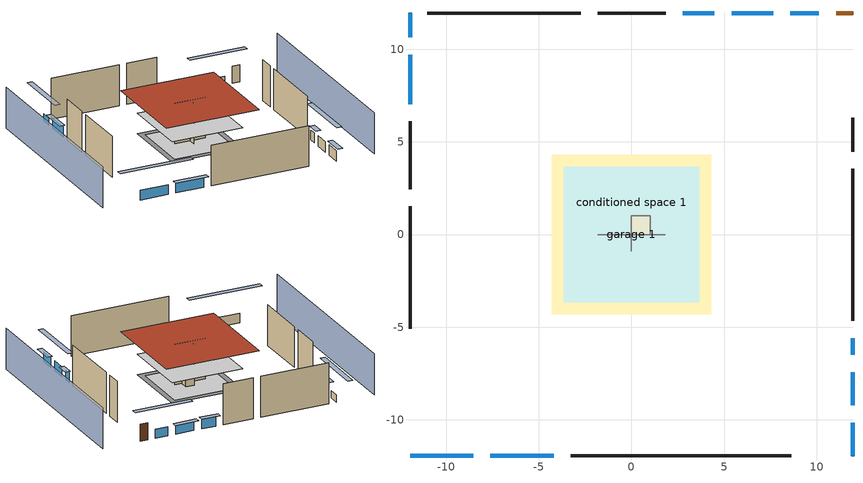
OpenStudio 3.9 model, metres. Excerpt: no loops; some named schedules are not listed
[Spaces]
conditioned space 1
 floor to garage 1 (Floor1 construction): -3.66,-3.66 -3.66,3.66 3.66,3.66 3.66,-3.66 z0
 floor foundation (Slab2 construction): -4.31,-4.31 -4.31,4.31 4.31,4.31 4.31,-4.31 z0
 floor adiabatic (AdiabaticFloorConstruction): -4.31,-4.31 -4.31,4.31 4.31,4.31 4.31,-4.31 z2.44
 wall outside (Wall3 construction): -3.27,-11.95 8.6,-11.95 z0:4.88
 wall outside (Wall4 construction): -11.95,1.51 -11.95,-5.09 z0:4.88
 wall outside (Wall7 construction): -2.74,11.95 -11.02,11.95 z0:4.88
 wall outside (Wall8 construction): 11.95,-4.67 11.95,3.54 z0:4.88
 wall outside (AdiabaticWallConstruction): -11.95,-11.95 -8.54,-11.95 / -7.61,-11.95 -4.2,-11.95 z0:1.16; -11.95,11.95 -11.95,10.63 z0:0.85; -11.95,9.7 -11.95,7.03 / 11.95,-9.22 11.95,-7.42 / 11.95,-11.95 11.95,-10.15 z0:1.22; 10.11,11.95 8.57,11.95 z0:1.04; 7.64,11.95 5.4,11.95 z0:1.01; 4.47,11.95 2.77,11.95 z0:1.13; 11.95,-6.5 11.95,-5.59 z0:1.19
 wall outside (AdiabaticWallConstruction 1): 11.95,11.95 11.03,11.95 z0:2.03
 wall to garage 1 (Wall5 construction): 1.83,0 -1.83,0 z0:4.88
 wall to garage 1 (Wall6 construction): 0,0.91 0,-0.91 z0:4.88
 window (WindowConstruction): -11.95,-11.95 -8.54,-11.95 z0:1.16
 window (WindowConstruction 1): -7.61,-11.95 -4.2,-11.95 z0:1.16
 window (WindowConstruction 2): -11.95,11.95 -11.95,10.63 z0:0.85
 window (WindowConstruction 3): -11.95,9.7 -11.95,7.03 z0:1.22
 window (WindowConstruction 4): 10.11,11.95 8.57,11.95 z0:1.04
 window (WindowConstruction 5): 7.64,11.95 5.4,11.95 z0:1.01
 window (WindowConstruction 6): 4.47,11.95 2.77,11.95 z0:1.13
 window (WindowConstruction 7): 11.95,-9.22 11.95,-7.42 z0:1.22
 window (WindowConstruction 8): 11.95,-6.49 11.95,-5.6 z0:1.19
 window (WindowConstruction 9): 11.95,-11.95 11.95,-10.15 z0:1.22
 door (Door): 11.95,11.95 11.03,11.95 z0:2.03
 ceiling adiabatic (AdiabaticFloorConstruction): 4.31,-4.31 4.31,4.31 -4.31,4.31 -4.31,-4.31 z2.44
 roof outside (Roof1 construction): -5.66,5.66 -5.66,-5.66 5.66,-5.66 5.66,5.66 z4.88
garage 1
 floor foundation (Slab1 construction): -3.66,-3.66 -3.66,3.66 3.66,3.66 3.66,-3.66 z0
 wall outside (Wall1 construction): -11.95,6.1 -11.95,2.44 z0:4.88
 wall outside (Wall2 construction): 1.84,11.95 -1.81,11.95 z0:4.88
 wall outside (Wall9 construction): 11.95,4.47 11.95,6.3 z0:4.88
central ac and furnace airloop ret air space
 floor adiabatic (AdiabaticConst): 0,0 0,1 1,1 1,0 z0
 wall adiabatic (AdiabaticConst): 0,1 0,0 1,0 1,1 0,1 z0:1
 ceiling adiabatic (AdiabaticConst): 1,0 1,1 0,1 0,0 z1
shading: 16.52,-11.95 16.52,11.95 / -16.52,11.95 -16.52,-11.95 z0:4.88; -5.8,-11.95 -14.69,-11.95 -14.69,-12.56 -5.8,-12.56 z3.9; -3.9,-11.95 -7.92,-11.95 -7.92,-12.56 -3.9,-12.56 z1.46; -11.95,7.89 -11.95,14.69 -12.56,14.69 -12.56,7.89 z3.6; -11.95,6.72 -11.95,10.01 -12.56,10.01 -12.56,6.72 z1.52; 5.83,11.95 12.85,11.95 12.85,12.56 5.83,12.56 z3.78; 5.09,11.95 7.95,11.95 7.95,12.56 5.09,12.56 z1.31; 2.47,11.95 4.78,11.95 4.78,12.56 2.47,12.56 z1.43; 11.95,-4.68 11.95,-11.96 12.56,-11.96 12.56,-4.68 z3.96; 11.95,-5.29 11.95,-6.8 12.56,-6.8 12.56,-5.29 z1.49; 11.95,-9.85 11.95,-12.25 12.56,-12.25 12.56,-9.85 z1.52
[Site]
Portland Intl Arpt_OR: Latitude {deg}=45.59; Longitude {deg}=-122.6; Time Zone {hr}=-8; Elevation {m}=33; Terrain=Suburbs; Keep Site Location Information=Yes
[Site:GroundTemperature:Shallow]
10.2558, 8.96328, 8.85977, 9.47314, 11.9355, 14.3863, 16.5111, 17.8571, 17.9714, 16.8767, 14.8061, 12.4304
[Site:WaterMainsTemperature]
Calculation Method=Schedule; Temperature Schedule=mains temperature schedule
[Building]
Building 1
[Material] Roughness=Rough
Name | Thickness {m} | Conductivity {W/m-K} | Density {kg/m3} | Specific Heat {J/kg-K} | Thermal Absorptance | Solar Absorptance | Visible Absorptance
asphalt or fiberglass shingles | 0.00635 | 0.162714 | 1121.4 | 1465.45 | 0.9 | 0.85 | 0.85
roof rigid ins | 0.103632 | 0.029427 | 32.04 | 1214.23 | 0.9 | 0.7 | 0.7
osb sheathing 0.75 in. | 0.01905 | 0.115458 | 512.64 | 1214.23 | 0.9 | 0.7 | 0.7
roof stud and cavity | 0.2032 | 0.0828465 | 78.34581 | 1123.46 | 0.9 | 0.7 | 0.7
gypsum board | 0.0127 | 0.160291 | 801 | 837.4 | 0.9 | 0.6 | 0.6
wood siding | 0.0254 | 0.102417 | 544.68 | 1172.36 | 0.9 | 0.85 | 0.85
osb sheathing 0.5 in. | 0.0127 | 0.115458 | 512.64 | 1214.23 | 0.9 | 0.7 | 0.7
wall stud and cavity | 0.1397 | 0.727959 | 139.0536 | 1170.24 | 0.9 | 0.6 | 0.6
wall stud and cavity 1 | 0.1397 | 0.550994 | 139.0536 | 1170.24 | 0.9 | 0.7 | 0.7
osb sheathing 0.5 in. 1; osb sheathing 0.5 in. 2 | 0.0127 | 0.115458 | 512.64 | 1214.23
wall stud and cavity 2 | 0.1397 | 0.335416 | 139.0536 | 1170.24 | 0.9 | 0.7 | 0.7
floor stud and cavity | 0.1397 | 0.923637 | 92.3553 | 1139.71 | 0.9 | 0.7 | 0.7
floor covering | 0.0127 | 0.0433444 | 54.468 | 1339.84 | 0.9 | 0.6 | 0.6
concrete 4.0 in. | 0.1016 | 1.803125 | 2242.8 | 837.4 | 0.9 | 0.7 | 0.7
floor covering 1 | 0.0127 | 0.0450781 | 54.468 | 1339.84 | 0.9 | 0.9 | 0.9
wood siding 1; wood siding 2 | 0.0254 | 0.102417 | 544.68 | 1172.36
wall rigid ins; floor rigid ins | 0.512978 | 0.029427 | 32.04 | 1214.23 | 0.9 | 0.7 | 0.7
wall stud and cavity 3 | 0.0889 | 0.380278 | 52.3479 | 1209.89 | 0.9 | 0.7 | 0.7
door material | 0.04445 | 0.0612267 | 512.64 | 1214.23 | 0.9 | 0.7 | 0.7
floor stud and cavity 1 | 0.1397 | 1.75129 | 37.0049 | 1207.88 | 0.9 | 0.7 | 0.7
wall stud and cavity 4 | 0.0889 | 0.391764 | 83.0341 | 1211.67 | 0.9 | 0.7 | 0.7
furniture material conditioned space 1; furniture material garage 1 | 0.1524 | 0.115458 | 640.8 | 1214.23 | 0.9 | 0.6 | 0.6
[Construction]
Roof1 construction: asphalt or fiberglass shingles, roof rigid ins, osb sheathing 0.75 in., roof stud and cavity, gypsum board
Wall1 construction; Wall2 construction: wood siding, osb sheathing 0.5 in., wall stud and cavity
Wall3 construction; Wall4 construction: wood siding, osb sheathing 0.5 in., wall stud and cavity 1, gypsum board
Wall5 construction: osb sheathing 0.5 in. 1, wall stud and cavity 2, gypsum board
Wall6 construction: osb sheathing 0.5 in. 2, wall stud and cavity 2, gypsum board
Wall7 construction; Wall8 construction: wood siding, osb sheathing 0.5 in. 2, wall stud and cavity 1, gypsum board
Wall9 construction: wood siding, osb sheathing 0.5 in. 2, wall stud and cavity
Floor1 construction: floor stud and cavity, osb sheathing 0.75 in., floor covering
Slab1 construction: concrete 4.0 in.
Slab2 construction: concrete 4.0 in., floor covering 1
WindowConstruction; WindowConstruction 1; WindowConstruction 2; WindowConstruction 3; WindowConstruction 4; WindowConstruction 5; WindowConstruction 6; WindowConstruction 7; WindowConstruction 8; WindowConstruction 9: WindowMaterial
AdiabaticWallConstruction: wood siding 1, wall rigid ins, wall stud and cavity 3, gypsum board
Door: door material
AdiabaticWallConstruction 1: wood siding 2, wall rigid ins, wall stud and cavity 3, gypsum board
AdiabaticFloorConstruction: floor stud and cavity 1, floor rigid ins, osb sheathing 0.75 in., floor covering
PartitionWallConstruction: gypsum board, wall stud and cavity 4, gypsum board
furniture construction conditioned space 1: furniture material conditioned space 1
furniture construction garage 1: furniture material garage 1
AdiabaticConst: Adiabatic
[WindowMaterial:SimpleGlazingSystem]
WindowMaterial: U-Factor {W/m2-K}=4.76952; Solar Heat Gain Coefficient=0.63
[Material:NoMass]
Adiabatic: Roughness=Rough; Thermal Resistance {m2-K/W}=176.1
[ThermalZone] Multiplier=1; Use Ideal Air Loads=No
Name | Volume {m3} | Thermostat
conditioned space | 493.619 | conditioned space temperature setpoint
garage | 130.484
central ac and furnace airloop ret air zone | 1
[Sizing:Zone] Zone Cooling Design Supply Air Temperature Input Method=SupplyAirTemperature; Zone Cooling Design Supply Air Temperature {C}=14; Zone Cooling Design Supply Air Temperature Difference {deltaC}=11.11; Zone Heating Design Supply Air Temperature Input Method=SupplyAirTemperature; Zone Heating Design Supply Air Temperature {C}=40; Zone Heating Design Supply Air Temperature Difference {deltaC}=11.11; Zone Cooling Design Supply Air Humidity Ratio {kg-H2O/kg-air}=0.0085; Zone Heating Design Supply Air Humidity Ratio {kg-H2O/kg-air}=0.008; Cooling Design Air Flow Method=DesignDay; Heating Design Air Flow Method=DesignDay; Account for Dedicated Outdoor Air System=No; Dedicated Outdoor Air System Control Strategy=NeutralSupplyAir; Dedicated Outdoor Air Low Setpoint Temperature for Design {C}=autosize; Dedicated Outdoor Air High Setpoint Temperature for Design {C}=autosize; Zone Load Sizing Method=Sensible Load Only No Latent Load; Zone Latent Cooling Design Supply Air Humidity Ratio Input Method=HumidityRatioDifference; Zone Cooling Design Supply Air Humidity Ratio Difference {kgWater/kgDryAir}=0.005; Zone Latent Heating Design Supply Air Humidity Ratio Input Method=HumidityRatioDifference; Zone Humidification Design Supply Air Humidity Ratio Difference {kgWater/kgDryAir}=0.005; Sizing Option=Coincident
garage; central ac and furnace airloop ret air zone
[Space]
Name | Thermal Zone | Volume {m3}
conditioned space 1 | conditioned space | 493.619
garage 1 | garage | 130.484
central ac and furnace airloop ret air space | central ac and furnace airloop ret air zone
[ThermostatSetpoint:DualSetpoint]
conditioned space temperature setpoint: Heating Setpoint Temperature Schedule=heating setpoint; Cooling Setpoint Temperature Schedule=cooling setpoint; Temperature Difference Between Cutout And Setpoint {deltaC}=0
[Foundation:Kiva] Wall Height Above Grade {m}=0.1016; Wall Depth Below Slab {m}=0.2032
Name | Initial Indoor Air Temperature {C}
Foundation Kiva 1 | 13.4258
Foundation Kiva 2 | 15
[Foundation:Kiva:Settings]
Soil Conductivity {W/m-K}=1.3848; Soil Density {kg/m3}=1842.3; Soil Specific Heat {J/kg-K}=418.7; Ground Solar Absorptivity=0.9; Ground Thermal Absorptivity=0.9; Ground Surface Roughness {m}=0.03; Far-Field Width {m}=40; Deep-Ground Boundary Condition=ZeroFlux; Deep-Ground Depth {m}=40; Minimum Cell Dimension {m}=0.2; Maximum Cell Growth Coefficient=3; Simulation Timestep=Timestep
[SurfaceProperty:ExposedFoundationPerimeter] Exposed Perimeter Calculation Method=TotalExposedPerimeter
Name | Total Exposed Perimeter {m}
Slab1 | 18.288
Slab2 | 31.02864
[SurfaceProperty:IncidentSolarMultiplier] Incident Solar Multiplier=1; Incident Solar Multiplier Schedule=trans schedule winter=0.85 summer=0.7
Window1; Window2; Window3; Window4; Window5; Window6; Window7; Window8; Window9; Window10
[InternalMass:Definition] Design Level Calculation Method=SurfaceArea
Name | Construction | Surface Area {m2}
partition wall mass | PartitionWallConstruction | 202.436
furniture mass conditioned space 1 | furniture construction conditioned space 1 | 80.97429
furniture mass garage 1 | furniture construction garage 1 | 5.35122
[InternalMass] Multiplier=1
Name | Internal Mass Definition | Space or SpaceType
partition wall mass | partition wall mass | conditioned space 1
furniture mass conditioned space 1 | furniture mass conditioned space 1 | conditioned space 1
furniture mass garage 1 | furniture mass garage 1 | garage 1
[Fan:SystemModel]
central ac and furnace supply fan: Availability Schedule=Always On Discrete; Design Maximum Air Flow Rate {m3/s}=0.882542; Speed Control Method=Discrete; Electric Power Minimum Flow Rate Fraction=0.2; Design Pressure Rise {Pa}=500; Motor Efficiency=1; Motor In Air Stream Fraction=1; Design Electric Power Consumption {W}=autosize; Design Power Sizing Method=PowerPerFlow; Electric Power Per Unit Flow Rate {W/(m3/s)}=794.58; Electric Power Per Unit Flow Rate Per Unit Pressure {W-s/m3-Pa}=1.66667; Fan Total Efficiency=0.7; Motor Loss Radiative Fraction=0; Speed Flow Fraction 1=0.92513; Speed Electric Power Fraction 1=0.7918; Speed Flow Fraction 2=1; Speed Electric Power Fraction 2=1
[EnergyManagementSystem:Sensor]
Name | Output Variable or Output Meter Index Key | Output Variable or Output Meter
central_ac_and_furnace_supply_fan_s; central_ac_and_furnace_supply_fan_s_1 | central ac and furnace supply fan | Fan Electricity Energy
water_heater_T_set | water heater setpoint | Schedule Value
out_pb_s |  | Site Outdoor Air Barometric Pressure
out_wt_s |  | Site Outdoor Air Humidity Ratio
site_vw_s |  | Site Wind Speed
cool_season | cooling season schedule | Schedule Value
central_ac_and_furnace_airloop_Fan_RTF_s | central ac and furnace supply fan | Fan Runtime Fraction Speed 1
central_ac_and_furnace_airloop_Fan_RTF_s_1 | central ac and furnace supply fan | Fan Runtime Fraction Speed 2
central_ac_and_furnace_airloop_AH_MFR_s | Node 5 | System Node Mass Flow Rate
central_ac_and_furnace_airloop_AH_VFR_s | Node 5 | System Node Current Density Volume Flow Rate
central_ac_and_furnace_airloop_AH_Tout_s | Node 5 | System Node Temperature
central_ac_and_furnace_airloop_AH_Wout_s | Node 5 | System Node Humidity Ratio
central_ac_and_furnace_airloop_RA_T_s | Node 8 | System Node Temperature
central_ac_and_furnace_airloop_Ra_W_s | Node 8 | System Node Humidity Ratio
central_ac_and_furnace_airloop_0_DZ_T_s | garage | Zone Air Temperature
central_ac_and_furnace_airloop_0_DZ_W_s | garage | Zone Mean Air Humidity Ratio
natural_vent_s | natural vent schedule | Schedule Value
htg_sp_s | heating setpoint | Schedule Value
clg_sp_s | cooling setpoint | Schedule Value
mech_vent_range_fan_0_sch_s | mech vent range fan 0 schedule | Schedule Value
mech_vent_bath_fan_0_sch_s | mech vent bath fan 0 schedule | Schedule Value
clothes_dryer_exhaust_0_sch_s | clothes_dryer | Schedule Value
htg_load_cond |  | Heating:EnergyTransfer:Zone:CONDITIONED SPACE
clg_load_cond |  | Cooling:EnergyTransfer:Zone:CONDITIONED SPACE
htg_load_duct |  | Heating:EnergyTransfer:Zone:CENTRAL AC AND FURNACE AIRLOOP RET AIR ZONE
clg_load_duct |  | Cooling:EnergyTransfer:Zone:CENTRAL AC AND FURNACE AIRLOOP RET AIR ZONE
s_conv | Floor1 | Surface Inside Face Convection Heat Gain Energy
s_ig | Floor1 | Surface Inside Face Internal Gains Radiation Heat Gain Energy
s_sol | Floor1 | Surface Inside Face Solar Radiation Heat Gain Energy
s_lgt | Floor1 | Surface Inside Face Lights Radiation Heat Gain Energy
s_surf | Floor1 | Surface Inside Face Net Surface Thermal Radiation Heat Gain Energy
s_conv_1 | inferred conditioned ceiling | Surface Inside Face Convection Heat Gain Energy
s_ig_1 | inferred conditioned ceiling | Surface Inside Face Internal Gains Radiation Heat Gain Energy
s_sol_1 | inferred conditioned ceiling | Surface Inside Face Solar Radiation Heat Gain Energy
s_lgt_1 | inferred conditioned ceiling | Surface Inside Face Lights Radiation Heat Gain Energy
s_surf_1 | inferred conditioned ceiling | Surface Inside Face Net Surface Thermal Radiation Heat Gain Energy
s_conv_2 | inferred conditioned floor | Surface Inside Face Convection Heat Gain Energy
s_ig_2 | inferred conditioned floor | Surface Inside Face Internal Gains Radiation Heat Gain Energy
s_sol_2 | inferred conditioned floor | Surface Inside Face Solar Radiation Heat Gain Energy
s_lgt_2 | inferred conditioned floor | Surface Inside Face Lights Radiation Heat Gain Energy
s_surf_2 | inferred conditioned floor | Surface Inside Face Net Surface Thermal Radiation Heat Gain Energy
s_conv_3 | Roof1 | Surface Inside Face Convection Heat Gain Energy
s_ig_3 | Roof1 | Surface Inside Face Internal Gains Radiation Heat Gain Energy
s_sol_3 | Roof1 | Surface Inside Face Solar Radiation Heat Gain Energy
s_lgt_3 | Roof1 | Surface Inside Face Lights Radiation Heat Gain Energy
s_surf_3 | Roof1 | Surface Inside Face Net Surface Thermal Radiation Heat Gain Energy
s_conv_4 | Slab2 | Surface Inside Face Convection Heat Gain Energy
s_ig_4 | Slab2 | Surface Inside Face Internal Gains Radiation Heat Gain Energy
s_sol_4 | Slab2 | Surface Inside Face Solar Radiation Heat Gain Energy
s_lgt_4 | Slab2 | Surface Inside Face Lights Radiation Heat Gain Energy
s_surf_4 | Slab2 | Surface Inside Face Net Surface Thermal Radiation Heat Gain Energy
ss_sol | Door1 | Surface Inside Face Solar Radiation Heat Gain Energy
ss_lgt | Door1 | Surface Inside Face Lights Radiation Heat Gain Energy
ss_conv | Door1 | Surface Inside Face Convection Heat Gain Energy
ss_ig | Door1 | Surface Inside Face Internal Gains Radiation Heat Gain Energy
ss_surf | Door1 | Surface Inside Face Net Surface Thermal Radiation Heat Gain Energy
ss_conv_1 | Window1 | Surface Inside Face Convection Heat Gain Energy
ss_ig_1 | Window1 | Surface Inside Face Internal Gains Radiation Heat Gain Energy
ss_surf_1 | Window1 | Surface Inside Face Net Surface Thermal Radiation Heat Gain Energy
ss_trans_in | Window1 | Surface Window Transmitted Solar Radiation Rate
ss_back_out | Window1 | Surface Window Shortwave from Zone Back Out Window Heat Transfer Rate
ss_trans_out | Window1 | Surface Inside Face Initial Transmitted Diffuse Transmitted Out Window Solar Radiation Rate
ss_conv_2 | Window10 | Surface Inside Face Convection Heat Gain Energy
ss_ig_2 | Window10 | Surface Inside Face Internal Gains Radiation Heat Gain Energy
ss_surf_2 | Window10 | Surface Inside Face Net Surface Thermal Radiation Heat Gain Energy
ss_trans_in_1 | Window10 | Surface Window Transmitted Solar Radiation Rate
ss_back_out_1 | Window10 | Surface Window Shortwave from Zone Back Out Window Heat Transfer Rate
ss_trans_out_1 | Window10 | Surface Inside Face Initial Transmitted Diffuse Transmitted Out Window Solar Radiation Rate
ss_conv_3 | Window2 | Surface Inside Face Convection Heat Gain Energy
ss_ig_3 | Window2 | Surface Inside Face Internal Gains Radiation Heat Gain Energy
ss_surf_3 | Window2 | Surface Inside Face Net Surface Thermal Radiation Heat Gain Energy
ss_trans_in_2 | Window2 | Surface Window Transmitted Solar Radiation Rate
ss_back_out_2 | Window2 | Surface Window Shortwave from Zone Back Out Window Heat Transfer Rate
ss_trans_out_2 | Window2 | Surface Inside Face Initial Transmitted Diffuse Transmitted Out Window Solar Radiation Rate
ss_conv_4 | Window3 | Surface Inside Face Convection Heat Gain Energy
ss_ig_4 | Window3 | Surface Inside Face Internal Gains Radiation Heat Gain Energy
ss_surf_4 | Window3 | Surface Inside Face Net Surface Thermal Radiation Heat Gain Energy
ss_trans_in_3 | Window3 | Surface Window Transmitted Solar Radiation Rate
[ElectricEquipment:Definition] Design Level Calculation Method=EquipmentLevel
Name | Design Level {W} | Fraction Latent | Fraction Radiant | Fraction Lost
ceiling fan | 17.9068 | 0 | 0.558 | 0
clothes washer | 572.361 | 0.03 | 0.162 | 0.7
clothes dryer | 6091.54 | 0.015 | 0.081 | 0.85
dishwasher | 367.866 | 0.3 | 0.18 | 0.4
fridge | 43.7215 | 0 | 0.6 | 0
freezer | 194.914 | 0 | 0.6 | 0
cooking range | 1421.14 | 0.08 | 0.432 | 0.2
misc tv | 665.571 | 0 | 0.6 | 0
misc plug loads | 479.069 | 0.021 | 0.558 | 0.049
whole house fan; mech vent house fan | 0 | 0 | 0 | 1
mech vent house fan cfis | 0 | 0 | 0 | 0
mech vent range fan 0; mech vent bath fan 0 | 30 | 0 | 0 | 1
[ElectricEquipment]
Name | Electric Equipment Definition | Space or SpaceType | Schedule
ceiling fan | ceiling fan | conditioned space 1 | ceiling_fan
clothes washer | clothes washer | conditioned space 1 | clothes_washer
clothes dryer | clothes dryer | conditioned space 1 | clothes_dryer
dishwasher | dishwasher | conditioned space 1 | dishwasher
fridge | fridge | conditioned space 1 | fridge schedule
freezer | freezer | garage 1 | freezer schedule
cooking range | cooking range | conditioned space 1 | cooking_range
misc tv | misc tv | conditioned space 1 | plug_loads_tv
misc plug loads | misc plug loads | conditioned space 1 | plug_loads_other
whole house fan | whole house fan | conditioned space 1 | Always On Discrete
mech vent house fan | mech vent house fan | conditioned space 1 | mech vent house fan schedule
mech vent house fan cfis | mech vent house fan cfis | conditioned space 1 | mech vent house fan cfis schedule
mech vent range fan 0 | mech vent range fan 0 | conditioned space 1 | mech vent range fan 0 schedule
mech vent bath fan 0 | mech vent bath fan 0 | conditioned space 1 | mech vent bath fan 0 schedule
[OtherEquipment:Definition] Design Level Calculation Method=EquipmentLevel
Name | Design Level {W} | Fraction Latent | Fraction Radiant | Fraction Lost
water heater sens; central ac and furnace airloop_0 SupSensLkToCond; central ac and furnace airloop_0 SupCondToLv; central ac and furnace airloop_0 RetCondToRP; central ac and furnace airloop_0 RetSensLkToRP; central ac and furnace airloop_0 SupCondToDZ; central ac and furnace airloop_0 RetCondToDZ; central ac and furnace airloop_0 SupSensLkToDZ; mech vent house fan sensible load | 0 | 0 | 0 | 0
water heater lat; central ac and furnace airloop_0 SupLatLkToCond; central ac and furnace airloop_0 RetLatLkToRP; central ac and furnace airloop_0 SupLatLkToDZ; mech vent house fan latent load | 0 | 1 | 0 | 0
water heater energy adjustment1 | 0.01 | 0 | 0 | 1
clothes dryer 2 | 0 | 0.015 | 0.081 | 0.85
cooking range 2 | 0 | 0.08 | 0.432 | 0.2
general water use sensible | -98.09 | 0 | 0.6 | 0
general water use latent | 99.529 | 1 | 0 | 0
[OtherEquipment]
Name | Other Equipment Definition | Space or SpaceType | Schedule | Fuel Type
water heater sens | water heater sens | conditioned space 1 | Always On Discrete
water heater lat | water heater lat | conditioned space 1 | Always On Discrete
water heater energy adjustment1 | water heater energy adjustment1 | conditioned space 1 | Always On Discrete | Electricity
clothes dryer 1 | clothes dryer 2 | conditioned space 1 | clothes_dryer | Electricity
cooking range 1 | cooking range 2 | conditioned space 1 | cooking_range | Electricity
general water use sensible | general water use sensible | conditioned space 1 | general water use schedule
general water use latent | general water use latent | conditioned space 1 | general water use schedule
central ac and furnace airloop_0 SupSensLkToCond | central ac and furnace airloop_0 SupSensLkToCond | conditioned space 1 | Always On Discrete
central ac and furnace airloop_0 SupLatLkToCond | central ac and furnace airloop_0 SupLatLkToCond | conditioned space 1 | Always On Discrete
central ac and furnace airloop_0 SupCondToLv | central ac and furnace airloop_0 SupCondToLv | conditioned space 1 | Always On Discrete
central ac and furnace airloop_0 RetCondToRP | central ac and furnace airloop_0 RetCondToRP | central ac and furnace airloop ret air space | Always On Discrete
central ac and furnace airloop_0 RetSensLkToRP | central ac and furnace airloop_0 RetSensLkToRP | central ac and furnace airloop ret air space | Always On Discrete
central ac and furnace airloop_0 RetLatLkToRP | central ac and furnace airloop_0 RetLatLkToRP | central ac and furnace airloop ret air space | Always On Discrete
central ac and furnace airloop_0 SupCondToDZ | central ac and furnace airloop_0 SupCondToDZ | garage 1 | Always On Discrete
central ac and furnace airloop_0 RetCondToDZ | central ac and furnace airloop_0 RetCondToDZ | garage 1 | Always On Discrete
central ac and furnace airloop_0 SupSensLkToDZ | central ac and furnace airloop_0 SupSensLkToDZ | garage 1 | Always On Discrete
central ac and furnace airloop_0 SupLatLkToDZ | central ac and furnace airloop_0 SupLatLkToDZ | garage 1 | Always On Discrete
mech vent house fan sensible load | mech vent house fan sensible load | conditioned space 1 | Always On Discrete
mech vent house fan latent load | mech vent house fan latent load | conditioned space 1 | Always On Discrete
[WaterUse:Equipment:Definition]
Name | Peak Flow Rate {m3/s}
clothes washer | 1.01026e-05
dishwasher | 4.81196e-06
[Lights:Definition] Design Level Calculation Method=LightingLevel; Fraction Radiant=0.6; Fraction Visible=0.2; Return Air Fraction=0
Name | Lighting Level {W}
interior lighting | 1267.91
garage lighting | 53.7565
[Lights] Fraction Replaceable=1
Name | Lights Definition | Space or SpaceType | Schedule
interior lighting | interior lighting | conditioned space 1 | lighting_interior
garage lighting | garage lighting | garage 1 | lighting_garage
[Exterior:Lights:Definition]
exterior lighting: Design Level {W}=48.0871
[Exterior:Lights]
exterior lighting: Exterior Lights Definition=exterior lighting; Schedule=exterior lighting schedule
[People:Definition]
occupants: Number of People Calculation Method=People; Number of People {people}=5; Fraction Radiant=0.314171; Sensible Heat Fraction=0.56303; Carbon Dioxide Generation Rate {m3/s-W}=0; Enable ASHRAE 55 Comfort Warnings=No; Mean Radiant Temperature Calculation Type=EnclosureAveraged
[People]
occupants: People Definition=occupants; Space or SpaceType=conditioned space 1; Number of People Schedule=occupants; Activity Level Schedule=occupants activity schedule; Multiplier=1
[ZoneMixing] Schedule=Always On Continuous; Design Flow Rate Calculation Method=Flow/Zone; Design Flow Rate {m3/s}=0
Name | Zone or Space | Source Zone or Space
central ac and furnace airloop_0 ZoneMixDZToCond mix | conditioned space | garage
central ac and furnace airloop_0 ZoneMixCondToDZ mix | garage | conditioned space
[SpaceInfiltration:DesignFlowRate] Schedule=Always On Discrete; Design Flow Rate Calculation Method=Flow/Space; Design Flow Rate {m3/s}=0
Name | Space or SpaceType
natural vent flow; whole house fan flow; infil flow | conditioned space 1
garage 1 duct leakage imbalance infil flow | garage 1
[SpaceInfiltration:EffectiveLeakageArea]
infil garage 1: Space or SpaceType=garage 1; Schedule=Always On Discrete; Effective Air Leakage Area {cm2}=679.592; Stack Coefficient=0.000129147; Wind Coefficient=4.38083e-05
